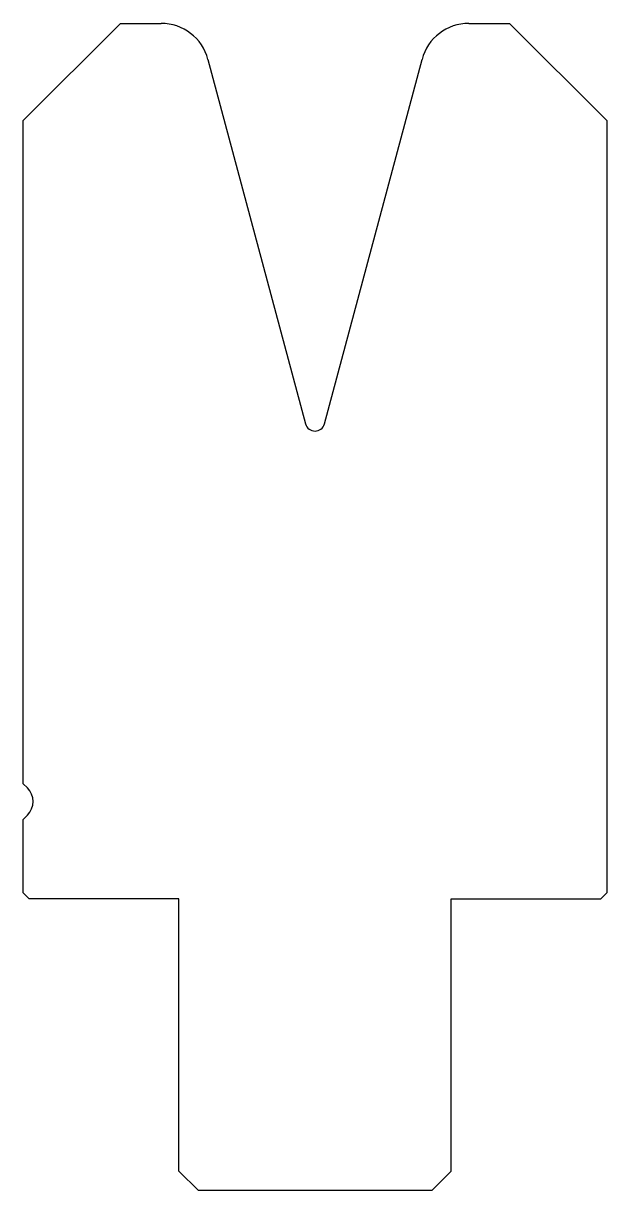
# Model space of a CAD drawing. Header units: metres. Extents: x -15 to 15, y 0 to 60.
import ezdxf

# ---------------------------------------------------------------- set-up
doc = ezdxf.new("R2010")
doc.units = ezdxf.units.M

msp = doc.modelspace()

# ---------------------------------------------------------------- linework, layer by layer
for p, q in [((-10, 60), (-15, 55)), ((-10, 60), (-7.918317, 60)), ((7.918317, 60), (10, 60)), ((15, 55), (10, 60)), ((-5.503503, 58.147048), (-0.482963, 39.410137)), ((0.482963, 39.410137), (5.503503, 58.147048)), ((-15, 20.914214), (-15, 55)), ((15, 55), (15, 15.3)), ((-15, 20.914214), (-14.792893, 20.707107)), ((-14.792893, 19.292893), (-15, 19.085786)), ((-15, 15.3), (-15, 19.085786)), ((-15, 15.3), (-14.7, 15)), ((-7, 15), (-14.7, 15)), ((-7, 1), (-7, 15)), ((7, 15), (14.7, 15)), ((7, 1), (7, 15)), ((14.7, 15), (15, 15.3)), ((-7, 1), (-6, 0)), ((6, 0), (7, 1)), ((6, 0), (-6, 0))]:
    msp.add_line(p, q)
for centre, radius, start, end in [((-7.918317, 57.5), 2.5, 15, 90), ((7.918317, 57.5), 2.5, 90, 165), ((0, 39.539547), 0.5, 195, 345), ((-15.5, 20), 1, 315, 45)]:
    msp.add_arc(centre, radius, start, end)

doc.saveas('drawing.dxf')
